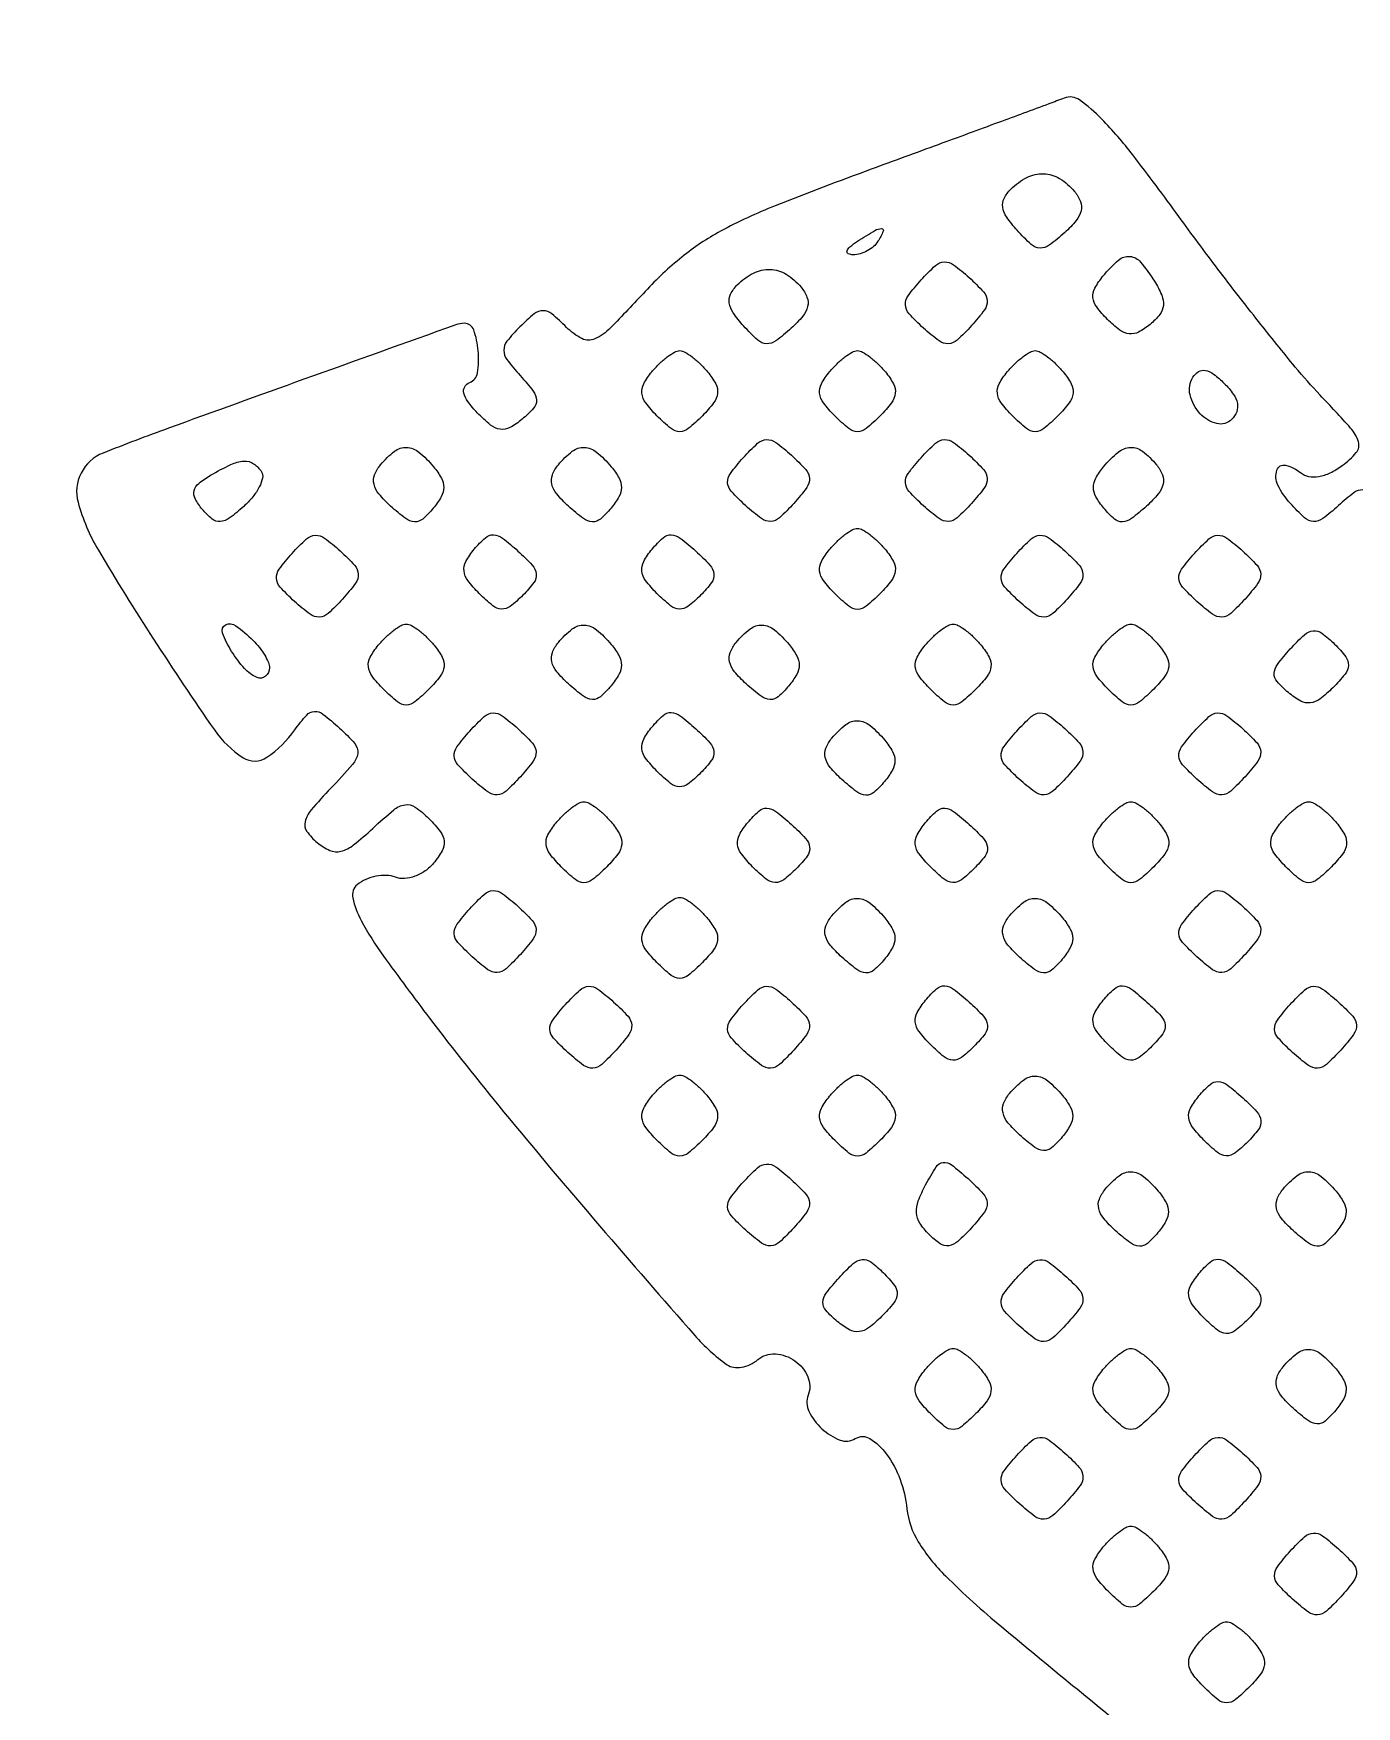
# Model space of a CAD drawing. Extents: x 0 to 1066, y 0 to 761.
# Drawn here: x 249.29 to 257.48, y 530.09 to 540.44 of the extents above; entities that cross this region are included whole.
import ezdxf

# ---------------------------------------------------------------- set-up
doc = ezdxf.new("R2010")
doc.units = 0
doc.header["$MEASUREMENT"] = 0

msp = doc.modelspace()

# ---------------------------------------------------------------- linework, layer by layer
for points in [[(183.390323, 95.266879, 0.000001), (192.989143, 95.254457, 0.000118)], [(111.744029, 619.446938, -0.000004), (103.636415, 618.433797, -0.031087)], [(119.687361, 556.989835, -0.000014), (111.744029, 555.996938, -0.000004), (103.636415, 554.983797, -0.031087)], [(111.744029, 492.546938, -0.000004), (103.636415, 491.533797, -0.031087)], [(111.744029, 429.096938, -0.000004), (103.636415, 428.083797, -0.031087)], [(257.51951, 537.616636, 0.182954), (257.465913, 537.600766, 0.021451), (257.368277, 537.519745, -0.023531), (257.270625, 537.439393, -0.173564), (257.213837, 537.421966, -0.175057), (257.159151, 537.444608, -0.024024), (257.070647, 537.533431, -0.069031), (256.993635, 537.646552, -0.197971), (256.98721, 537.739539, -0.387415), (257.041514, 537.769892, -0.116314), (257.134156, 537.723861, 0.126502), (257.183919, 537.700369, 0.089435), (257.246003, 537.699687, 0.071536), (257.316691, 537.722348, 0.044607), (257.391343, 537.767322, 0.058761), (257.478413, 537.848234, 0.257483), (257.491917, 537.914636, 0.107274), (257.443425, 537.999899, 0.007409), (257.254493, 538.204477, -0.017889), (257.101222, 538.377581, -0.004977), (256.873653, 538.659586, -0.005016), (256.622304, 538.984121, -0.005245), (256.381276, 539.308886, 0.007053), (256.095775, 539.69068, 0.028092), (255.904716, 539.911906, 0.045988), (255.766277, 540.030984, 0.253077), (255.671886, 540.042625, -0.004694), (255.577142, 540.006567, -0.000232), (255.264075, 539.890937, -0.000375), (254.891914, 539.753995, -0.000271), (254.4768, 539.601857, 0.006671), (253.883714, 539.375841, 0.029589), (253.545641, 539.218086, 0.045936), (253.305856, 539.058381, 0.03663), (253.078952, 538.845894, -0.007543), (252.86412, 538.619889, -0.091736), (252.766724, 538.551426, -0.230432), (252.687938, 538.553256, -0.077459), (252.592502, 538.622955, 0.023038), (252.501189, 538.70622, 0.171763), (252.446951, 538.726207, 0.176698), (252.393047, 538.707325, 0.024674), (252.304005, 538.626662, 0.026315), (252.223741, 538.537474, 0.173517), (252.204227, 538.481696, 0.161487), (252.223812, 538.424004, 0.022023), (252.306139, 538.324564, -0.020926), (252.386194, 538.228298, -0.153765), (252.406282, 538.172704, -0.195145), (252.388369, 538.122678, -0.03721), (252.317388, 538.054248, -0.049454), (252.241259, 538.002844, -0.161263), (252.182147, 537.992374, -0.135813), (252.122156, 538.018766, -0.031293), (252.040304, 538.094561, -0.029752), (251.981993, 538.163545, -0.099332), (251.956639, 538.216811, -0.195752), (251.96209, 538.255388, -0.173128), (251.993269, 538.2817, 0.271347), (252.041679, 538.341226, 0.060401), (252.046072, 538.47766, 0.062546), (252.017883, 538.607743, 0.318252), (251.960759, 538.6482, 0.086283), (251.90732, 538.638909, 0.000129), (250.967825, 538.301773, 0.000997), (250.130367, 537.999124, 0.006994), (249.724591, 537.845106, 0.182529), (249.588917, 537.721761, 0.186293), (249.570115, 537.540771, 0.067599), (249.695638, 537.243749, 0.010198), (250.0369, 536.693612, 0.00736), (250.413709, 536.131255, 0.09889), (250.591208, 535.959623, 0.303183), (250.738479, 535.96217, 0.085266), (250.911007, 536.13154, -0.024877), (250.984673, 536.223714, -0.203954), (251.032205, 536.246347, -0.178017), (251.085211, 536.229349, -0.018226), (251.187706, 536.143173, -0.030097), (251.282306, 536.046596, -0.218125), (251.300145, 535.985789, -0.144613), (251.269006, 535.918142, -0.011338), (251.133561, 535.770193, 0.014154), (251.012166, 535.636083, 0.11623), (250.97465, 535.563305, 0.217383), (250.985775, 535.50339, 0.066696), (251.049691, 535.434071, 0.072301), (251.12832, 535.386039, 0.165121), (251.19676, 535.380777, 0.10562), (251.274421, 535.419353, 0.02068), (251.393124, 535.521968, -0.015467), (251.523019, 535.636646, -0.132094), (251.592977, 535.668701, -0.198092), (251.655775, 535.654385, -0.042563), (251.742926, 535.580931, -0.033755), (251.812302, 535.501498, -0.138937), (251.835423, 535.442641, -0.154267), (251.823049, 535.383983, -0.044705), (251.769929, 535.306896, -0.066632), (251.717828, 535.258843, -0.064453), (251.654357, 535.22554, -0.069595), (251.589614, 535.211367, -0.111195), (251.533823, 535.21951, 0.082851), (251.478093, 535.230869, 0.056242), (251.413388, 535.225903, 0.05521), (251.349989, 535.206341, 0.070902), (251.298056, 535.174418, 0.280042), (251.269612, 535.091907, 0.070339), (251.32116, 534.952667, 0.032663), (251.459657, 534.731914, 0.006114), (251.744134, 534.348108, 0.009727), (252.203109, 533.768215, 0.005064), (252.796711, 533.062183, 0.002768), (253.385782, 532.383415, 0.057201), (253.585663, 532.202289, 0.122386), (253.625045, 532.186634, 0.074854), (253.675305, 532.187368, 0.067534), (253.728391, 532.203726, 0.06483), (253.776013, 532.233798, -0.19117), (253.884297, 532.269076, -0.138648), (254.005162, 532.226542, -0.139739), (254.085239, 532.127355, -0.194376), (254.087221, 532.014469, 0.208601), (254.091727, 531.914186, 0.092495), (254.17254, 531.805795, 0.095461), (254.284743, 531.736179, 0.233761), (254.378908, 531.745085, -0.284804), (254.469316, 531.744964, -0.095419), (254.570553, 531.651308, -0.070134), (254.655866, 531.492882, -0.06201), (254.698647, 531.310233, 0.112879), (254.768722, 531.106331, 0.058558), (254.937386, 530.894663, 0.0223), (255.285095, 530.579454, 0.002166), (256.163628, 529.85807)]]:
    msp.add_lwpolyline(points, format="xyb")
for points in [[(409.06215, 749.15415), (40.8618, 749.132981), (40.8618, 380.65769), (40.8618, 12.1824), (501.2973, 12.1824), (961.7328, 12.1824), (961.7328, 380.646631), (961.7328, 749.110861), (961.41555, 749.1633, 0.040886), (961.153339, 749.184871, 0.000002), (934.190609, 749.194398, 0.000089), (904.448031, 749.199508, 0.000054), (869.1804, 749.195529, -0.000029), (813.61687, 749.186499, -0.000004), (696.10453, 749.175037, -0.000004), (556.774728, 749.163736, -0.000004)], [(255.735142, 539.464742, -0.079565), (255.772028, 539.402351, -0.153327), (255.776097, 539.345015, -0.115589), (255.745853, 539.284518, -0.035385), (255.674633, 539.210257, -0.024116), (255.578404, 539.131265, -0.173088), (255.521816, 539.113987, -0.174383), (255.467304, 539.136505, -0.024556), (255.379987, 539.22395, -0.032484), (255.315601, 539.305116, -0.113781), (255.291052, 539.366742, -0.15598), (255.299719, 539.421502, -0.07991), (255.340875, 539.478435, -0.078958), (255.441165, 539.551222, -0.126909), (255.543744, 539.573919, -0.128898), (255.643365, 539.544071, -0.082836)], [(254.5191, 539.1558, -0.075854), (254.491642, 539.123529, -0.054031), (254.452576, 539.096432, -0.053889), (254.408475, 539.078263, -0.074131), (254.366057, 539.072495, -0.102799), (254.335315, 539.079297, -0.37991), (254.327832, 539.095961, -0.147021), (254.345322, 539.121745, -0.027275), (254.3922, 539.1558, -0.008108), (254.500585, 539.223378, -0.136158), (254.54094, 539.234575, -0.541951), (254.551803, 539.217905, -0.034464)], [(255.098253, 538.633783, -0.02398), (255.009574, 538.544769, -0.174102), (254.954727, 538.52193, -0.174102), (254.89788, 538.539198, -0.02398), (254.800783, 538.618947, -0.02398), (254.711769, 538.707626, -0.174102), (254.68893, 538.762473, -0.174102), (254.706198, 538.81932, -0.02398), (254.785947, 538.916417, -0.02398), (254.874626, 539.005431, -0.174102), (254.929473, 539.02827, -0.174102), (254.98632, 539.011002, -0.02398), (255.083417, 538.931253, -0.02398), (255.172431, 538.842574, -0.174102), (255.19527, 538.787727, -0.174102), (255.178002, 538.73088, -0.02398)], [(256.229261, 538.909215, -0.037596), (256.275175, 538.821683, -0.127048), (256.285076, 538.758399, -0.14329), (256.2627, 538.702731, -0.052858), (256.203065, 538.641532, -0.052515), (256.131746, 538.594008, -0.150929), (256.07391, 538.583288, -0.131846), (256.015162, 538.606652, -0.036191), (255.939171, 538.672371, -0.035379), (255.872338, 538.749397, -0.136041), (255.849418, 538.80788, -0.152177), (255.861126, 538.865958, -0.047974), (255.911476, 538.940054, -0.03828), (256.007802, 539.039542, -0.208382), (256.077507, 539.06219, -0.197368), (256.144014, 539.027016, -0.034101)], [(254.043142, 538.872542, -0.079565), (254.080028, 538.810151, -0.153327), (254.084097, 538.752815, -0.115589), (254.053853, 538.692318, -0.035385), (253.982633, 538.618057, -0.024116), (253.886404, 538.539065, -0.173088), (253.829816, 538.521787, -0.174383), (253.775304, 538.544305, -0.024556), (253.687987, 538.63175, -0.032484), (253.623601, 538.712916, -0.113781), (253.599052, 538.774542, -0.15598), (253.607719, 538.829302, -0.07991), (253.648875, 538.886235, -0.078958), (253.749165, 538.959022, -0.126909), (253.851744, 538.981719, -0.128898), (253.951365, 538.951871, -0.082836)], [(253.465124, 538.347854, -0.049584), (253.51527, 538.273545, -0.154071), (253.526481, 538.214875, -0.133994), (253.502455, 538.155296, -0.03393), (253.433183, 538.075925, -0.024449), (253.345557, 537.996475, -0.173619), (253.2924, 537.977443, -0.173619), (253.239243, 537.996475, -0.024449), (253.151617, 538.075925, -0.03393), (253.082345, 538.155296, -0.133994), (253.058319, 538.214875, -0.154071), (253.06953, 538.273545, -0.049584), (253.119676, 538.347854, -0.026473), (253.166036, 538.398053, -0.030708), (253.215311, 538.440476, -0.032126), (253.2607, 538.470551, -0.13098), (253.2924, 538.479, -0.13098), (253.3241, 538.470551, -0.032126), (253.369489, 538.440476, -0.030708), (253.418764, 538.398053, -0.026473)], [(254.564924, 538.347854, -0.049584), (254.61507, 538.273545, -0.154071), (254.626281, 538.214875, -0.133994), (254.602255, 538.155296, -0.03393), (254.532983, 538.075925, -0.024449), (254.445357, 537.996475, -0.173619), (254.3922, 537.977443, -0.173619), (254.339043, 537.996475, -0.024449), (254.251417, 538.075925, -0.03393), (254.182145, 538.155296, -0.133994), (254.158119, 538.214875, -0.154071), (254.16933, 538.273545, -0.049584), (254.219476, 538.347854, -0.026473), (254.265836, 538.398053, -0.030708), (254.315111, 538.440476, -0.032126), (254.3605, 538.470551, -0.13098), (254.3922, 538.479, -0.13098), (254.4239, 538.470551, -0.032126), (254.469289, 538.440476, -0.030708), (254.518564, 538.398053, -0.026473)], [(255.664724, 538.347854, -0.049584), (255.71487, 538.273545, -0.154071), (255.726081, 538.214875, -0.133994), (255.702055, 538.155296, -0.03393), (255.632783, 538.075925, -0.024449), (255.545157, 537.996475, -0.173619), (255.492, 537.977443, -0.173619), (255.438843, 537.996475, -0.024449), (255.351217, 538.075925, -0.03393), (255.281945, 538.155296, -0.133994), (255.257919, 538.214875, -0.154071), (255.26913, 538.273545, -0.049584), (255.319276, 538.347854, -0.026473), (255.365636, 538.398053, -0.030708), (255.414911, 538.440476, -0.032126), (255.4603, 538.470551, -0.13098), (255.492, 538.479, -0.13098), (255.5237, 538.470551, -0.032126), (255.569089, 538.440476, -0.030708), (255.618364, 538.398053, -0.026473)], [(256.707259, 538.053019, -0.263234), (256.615358, 538.027525, -0.147108), (256.51259, 538.088612, -0.125928), (256.45039, 538.204713, -0.201375), (256.467627, 538.314212, -0.119035), (256.503031, 538.349255, -0.186281), (256.544727, 538.356626, -0.114984), (256.596028, 538.333572, -0.033538), (256.661635, 538.276223, -0.040924), (256.717879, 538.209932, -0.105429), (256.742881, 538.152676, -0.143166), (256.738616, 538.10127, -0.10494)], [(251.7696, 537.7599, -0.046053), (251.817674, 537.689734, -0.129609), (251.832322, 537.632572, -0.127883), (251.816964, 537.575142, -0.044287), (251.767829, 537.503966, -0.040725), (251.702267, 537.43691, -0.193329), (251.652532, 537.41969, -0.150666), (251.597052, 537.439797, -0.022196), (251.503969, 537.516807, -0.034922), (251.431906, 537.591809, -0.114881), (251.401213, 537.652707, -0.153634), (251.405064, 537.710261, -0.080432), (251.441858, 537.772742, -0.054416), (251.528072, 537.856232, -0.176753), (251.602656, 537.880184, -0.165099), (251.678508, 537.851076, -0.046137)], [(252.8694, 537.7599, -0.046053), (252.917474, 537.689734, -0.129609), (252.932122, 537.632572, -0.127883), (252.916764, 537.575142, -0.044287), (252.867629, 537.503966, -0.040725), (252.802067, 537.43691, -0.193329), (252.752332, 537.41969, -0.150666), (252.696852, 537.439797, -0.022196), (252.603769, 537.516807, -0.034922), (252.531706, 537.591809, -0.114881), (252.501013, 537.652707, -0.153634), (252.504864, 537.710261, -0.080432), (252.541658, 537.772742, -0.054416), (252.627872, 537.856232, -0.176753), (252.702456, 537.880184, -0.165099), (252.778308, 537.851076, -0.046137)], [(253.998453, 537.533983, -0.02398), (253.909774, 537.444969, -0.174102), (253.854927, 537.42213, -0.174102), (253.79808, 537.439398, -0.02398), (253.700983, 537.519147, -0.02398), (253.611969, 537.607826, -0.174102), (253.58913, 537.662673, -0.174102), (253.606398, 537.71952, -0.02398), (253.686147, 537.816617, -0.02398), (253.774826, 537.905631, -0.174102), (253.829673, 537.92847, -0.174102), (253.88652, 537.911202, -0.02398), (253.983617, 537.831453, -0.02398), (254.072631, 537.742774, -0.174102), (254.09547, 537.687927, -0.174102), (254.078202, 537.63108, -0.02398)], [(255.098253, 537.533983, -0.02398), (255.009574, 537.444969, -0.174102), (254.954727, 537.42213, -0.174102), (254.89788, 537.439398, -0.02398), (254.800783, 537.519147, -0.02398), (254.711769, 537.607826, -0.174102), (254.68893, 537.662673, -0.174102), (254.706198, 537.71952, -0.02398), (254.785947, 537.816617, -0.02398), (254.874626, 537.905631, -0.174102), (254.929473, 537.92847, -0.174102), (254.98632, 537.911202, -0.02398), (255.083417, 537.831453, -0.02398), (255.172431, 537.742774, -0.174102), (255.19527, 537.687927, -0.174102), (255.178002, 537.63108, -0.02398)], [(256.242742, 537.772742, -0.080432), (256.279536, 537.710261, -0.153634), (256.283387, 537.652707, -0.114881), (256.252694, 537.591809, -0.034922), (256.180631, 537.516807, -0.022196), (256.087548, 537.439797, -0.150666), (256.032068, 537.41969, -0.193329), (255.982333, 537.43691, -0.040725), (255.916771, 537.503966, -0.044287), (255.867636, 537.575142, -0.127883), (255.852278, 537.632572, -0.129609), (255.866926, 537.689734, -0.046053), (255.915, 537.7599, -0.046137), (256.006092, 537.851076, -0.165099), (256.081944, 537.880184, -0.176753), (256.156528, 537.856232, -0.054416)], [(250.705112, 537.728907, -0.196368), (250.711486, 537.690812, -0.063244), (250.691551, 537.635918, -0.05193), (250.65137, 537.574379, -0.038275), (250.595335, 537.515272, -0.023988), (250.505736, 537.441684, -0.143228), (250.449652, 537.420886, -0.190716), (250.399947, 537.436606, -0.048751), (250.338839, 537.497137, -0.051185), (250.294587, 537.563165, -0.183697), (250.288377, 537.612655, -0.163879), (250.316633, 537.657386, -0.038931), (250.390159, 537.708198, -0.021784), (250.515602, 537.774037, -0.093801), (250.596849, 537.795018, -0.163139), (250.655963, 537.779433, -0.109439)], [(254.564924, 537.248054, -0.049584), (254.61507, 537.173745, -0.154071), (254.626281, 537.115075, -0.133994), (254.602255, 537.055496, -0.03393), (254.532983, 536.976125, -0.024449), (254.445357, 536.896675, -0.173619), (254.3922, 536.877643, -0.173619), (254.339043, 536.896675, -0.024449), (254.251417, 536.976125, -0.03393), (254.182145, 537.055496, -0.133994), (254.158119, 537.115075, -0.154071), (254.16933, 537.173745, -0.049584), (254.219476, 537.248054, -0.026473), (254.265836, 537.298253, -0.030708), (254.315111, 537.340676, -0.032126), (254.3605, 537.370751, -0.13098), (254.3922, 537.3792, -0.13098), (254.4239, 537.370751, -0.032126), (254.469289, 537.340676, -0.030708), (254.518564, 537.298253, -0.026473)], [(251.206653, 536.941783, -0.02398), (251.117974, 536.852769, -0.174102), (251.063127, 536.82993, -0.174102), (251.00628, 536.847198, -0.02398), (250.909183, 536.926947, -0.02398), (250.820169, 537.015626, -0.174102), (250.79733, 537.070473, -0.174102), (250.814598, 537.12732, -0.02398), (250.894347, 537.224417, -0.02398), (250.983026, 537.313431, -0.174102), (251.037873, 537.33627, -0.174102), (251.09472, 537.319002, -0.02398), (251.191817, 537.239253, -0.02398), (251.280831, 537.150574, -0.174102), (251.30367, 537.095727, -0.174102), (251.286402, 537.03888, -0.02398)], [(252.322133, 536.964876, -0.032765), (252.243926, 536.896298, -0.175772), (252.190763, 536.87948, -0.16096), (252.136461, 536.899967, -0.026367), (252.051817, 536.976125, -0.033507), (251.981917, 537.05608, -0.136279), (251.958146, 537.115502, -0.154683), (251.969899, 537.1743, -0.04716), (252.021648, 537.250188, -0.03721), (252.090078, 537.321169, -0.195145), (252.140104, 537.339082, -0.153765), (252.195698, 537.318994, -0.020926), (252.291964, 537.238939, -0.023561), (252.379533, 537.151845, -0.159165), (252.404441, 537.096858, -0.189926), (252.389807, 537.043093, -0.036086)], [(253.421933, 536.964876, -0.032765), (253.343726, 536.896298, -0.175772), (253.290563, 536.87948, -0.16096), (253.236261, 536.899967, -0.026367), (253.151617, 536.976125, -0.033507), (253.081717, 537.05608, -0.136279), (253.057946, 537.115502, -0.154683), (253.069699, 537.1743, -0.04716), (253.121448, 537.250188, -0.03721), (253.189878, 537.321169, -0.195145), (253.239904, 537.339082, -0.153765), (253.295498, 537.318994, -0.020926), (253.391764, 537.238939, -0.023561), (253.479333, 537.151845, -0.159165), (253.504241, 537.096858, -0.189926), (253.489607, 537.043093, -0.036086)], [(255.690453, 536.941783, -0.02398), (255.601774, 536.852769, -0.174102), (255.546927, 536.82993, -0.174102), (255.49008, 536.847198, -0.02398), (255.392983, 536.926947, -0.02398), (255.303969, 537.015626, -0.174102), (255.28113, 537.070473, -0.174102), (255.298398, 537.12732, -0.02398), (255.378147, 537.224417, -0.02398), (255.466826, 537.313431, -0.174102), (255.521673, 537.33627, -0.174102), (255.57852, 537.319002, -0.02398), (255.675617, 537.239253, -0.02398), (255.764631, 537.150574, -0.174102), (255.78747, 537.095727, -0.174102), (255.770202, 537.03888, -0.02398)], [(256.790253, 536.941783, -0.02398), (256.701574, 536.852769, -0.174102), (256.646727, 536.82993, -0.174102), (256.58988, 536.847198, -0.02398), (256.492783, 536.926947, -0.02398), (256.403769, 537.015626, -0.174102), (256.38093, 537.070473, -0.174102), (256.398198, 537.12732, -0.02398), (256.477947, 537.224417, -0.02398), (256.566626, 537.313431, -0.174102), (256.621473, 537.33627, -0.174102), (256.67832, 537.319002, -0.02398), (256.775417, 537.239253, -0.02398), (256.864431, 537.150574, -0.174102), (256.88727, 537.095727, -0.174102), (256.870002, 537.03888, -0.02398)], [(250.65288, 536.68548, -0.030136), (250.691732, 536.641639, -0.031128), (250.724579, 536.593901, -0.032763), (250.747568, 536.549189, -0.102712), (250.7544, 536.51628, -0.223572), (250.729612, 536.463614, -0.282164), (250.677347, 536.456199, -0.10812), (250.599575, 536.512248, -0.043193), (250.520233, 536.6178, -0.047535), (250.463357, 536.731666, -0.384201), (250.482521, 536.78176, -0.282981), (250.546453, 536.776651, -0.038547)], [(251.773124, 536.655854, -0.049584), (251.82327, 536.581545, -0.154071), (251.834481, 536.522875, -0.133994), (251.810455, 536.463296, -0.03393), (251.741183, 536.383925, -0.024449), (251.653557, 536.304475, -0.173619), (251.6004, 536.285443, -0.173619), (251.547243, 536.304475, -0.024449), (251.459617, 536.383925, -0.03393), (251.390345, 536.463296, -0.133994), (251.366319, 536.522875, -0.154071), (251.37753, 536.581545, -0.049584), (251.427676, 536.655854, -0.026473), (251.474036, 536.706053, -0.030708), (251.523311, 536.748476, -0.032126), (251.5687, 536.778551, -0.13098), (251.6004, 536.787, -0.13098), (251.6321, 536.778551, -0.032126), (251.677489, 536.748476, -0.030708), (251.726764, 536.706053, -0.026473)], [(252.8694, 536.6601, -0.046053), (252.917474, 536.589934, -0.129609), (252.932122, 536.532772, -0.127883), (252.916764, 536.475342, -0.044287), (252.867629, 536.404166, -0.040725), (252.802067, 536.33711, -0.193329), (252.752332, 536.31989, -0.150666), (252.696852, 536.339997, -0.022196), (252.603769, 536.417007, -0.034922), (252.531706, 536.492009, -0.114881), (252.501013, 536.552907, -0.153634), (252.504864, 536.610461, -0.080432), (252.541658, 536.672942, -0.054416), (252.627872, 536.756432, -0.176753), (252.702456, 536.780384, -0.165099), (252.778308, 536.751276, -0.046137)], [(253.9692, 536.6601, -0.046053), (254.017274, 536.589934, -0.129609), (254.031922, 536.532772, -0.127883), (254.016564, 536.475342, -0.044287), (253.967429, 536.404166, -0.040725), (253.901867, 536.33711, -0.193329), (253.852132, 536.31989, -0.150666), (253.796652, 536.339997, -0.022196), (253.703569, 536.417007, -0.034922), (253.631506, 536.492009, -0.114881), (253.600813, 536.552907, -0.153634), (253.604664, 536.610461, -0.080432), (253.641458, 536.672942, -0.054416), (253.727672, 536.756432, -0.176753), (253.802256, 536.780384, -0.165099), (253.878108, 536.751276, -0.046137)], [(255.157124, 536.655854, -0.049584), (255.20727, 536.581545, -0.154071), (255.218481, 536.522875, -0.133994), (255.194455, 536.463296, -0.03393), (255.125183, 536.383925, -0.024449), (255.037557, 536.304475, -0.173619), (254.9844, 536.285443, -0.173619), (254.931243, 536.304475, -0.024449), (254.843617, 536.383925, -0.03393), (254.774345, 536.463296, -0.133994), (254.750319, 536.522875, -0.154071), (254.76153, 536.581545, -0.049584), (254.811676, 536.655854, -0.026473), (254.858036, 536.706053, -0.030708), (254.907311, 536.748476, -0.032126), (254.9527, 536.778551, -0.13098), (254.9844, 536.787, -0.13098), (255.0161, 536.778551, -0.032126), (255.061489, 536.748476, -0.030708), (255.110764, 536.706053, -0.026473)], [(256.256924, 536.655854, -0.049584), (256.30707, 536.581545, -0.154071), (256.318281, 536.522875, -0.133994), (256.294255, 536.463296, -0.03393), (256.224983, 536.383925, -0.024449), (256.137357, 536.304475, -0.173619), (256.0842, 536.285443, -0.173619), (256.031043, 536.304475, -0.024449), (255.943417, 536.383925, -0.03393), (255.874145, 536.463296, -0.133994), (255.850119, 536.522875, -0.154071), (255.86133, 536.581545, -0.049584), (255.911476, 536.655854, -0.026473), (255.957836, 536.706053, -0.030708), (256.007111, 536.748476, -0.032126), (256.0525, 536.778551, -0.13098), (256.0842, 536.787, -0.13098), (256.1159, 536.778551, -0.032126), (256.161289, 536.748476, -0.030708), (256.210564, 536.706053, -0.026473)], [(257.333275, 536.392417, -0.033507), (257.25332, 536.322517, -0.136279), (257.193898, 536.298746, -0.154683), (257.1351, 536.310499, -0.04716), (257.059212, 536.362248, -0.03721), (256.988231, 536.430678, -0.195145), (256.970318, 536.480704, -0.153765), (256.990406, 536.536298, -0.020926), (257.070461, 536.632564, -0.023561), (257.157555, 536.720133, -0.159165), (257.212542, 536.745041, -0.189926), (257.266307, 536.730407, -0.036086), (257.344524, 536.662733, -0.032765), (257.413102, 536.584526, -0.175772), (257.42992, 536.531363, -0.16096), (257.409433, 536.477061, -0.026367)], [(252.306453, 535.841983, -0.02398), (252.217774, 535.752969, -0.174102), (252.162927, 535.73013, -0.174102), (252.10608, 535.747398, -0.02398), (252.008983, 535.827147, -0.02398), (251.919969, 535.915826, -0.174102), (251.89713, 535.970673, -0.174102), (251.914398, 536.02752, -0.02398), (251.994147, 536.124617, -0.02398), (252.082826, 536.213631, -0.174102), (252.137673, 536.23647, -0.174102), (252.19452, 536.219202, -0.02398), (252.291617, 536.139453, -0.02398), (252.380631, 536.050774, -0.174102), (252.40347, 535.995927, -0.174102), (252.386202, 535.93908, -0.02398)], [(253.421933, 535.865076, -0.032765), (253.343726, 535.796498, -0.175772), (253.290563, 535.77968, -0.16096), (253.236261, 535.800167, -0.026367), (253.151617, 535.876325, -0.033507), (253.081717, 535.95628, -0.136279), (253.057946, 536.015702, -0.154683), (253.069699, 536.0745, -0.04716), (253.121448, 536.150388, -0.03721), (253.189878, 536.221369, -0.195145), (253.239904, 536.239282, -0.153765), (253.295498, 536.219194, -0.020926), (253.391764, 536.139139, -0.023561), (253.479333, 536.052045, -0.159165), (253.504241, 535.997058, -0.189926), (253.489607, 535.943293, -0.036086)], [(255.690453, 535.841983, -0.02398), (255.601774, 535.752969, -0.174102), (255.546927, 535.73013, -0.174102), (255.49008, 535.747398, -0.02398), (255.392983, 535.827147, -0.02398), (255.303969, 535.915826, -0.174102), (255.28113, 535.970673, -0.174102), (255.298398, 536.02752, -0.02398), (255.378147, 536.124617, -0.02398), (255.466826, 536.213631, -0.174102), (255.521673, 536.23647, -0.174102), (255.57852, 536.219202, -0.02398), (255.675617, 536.139453, -0.02398), (255.764631, 536.050774, -0.174102), (255.78747, 535.995927, -0.174102), (255.770202, 535.93908, -0.02398)], [(256.790253, 535.841983, -0.02398), (256.701574, 535.752969, -0.174102), (256.646727, 535.73013, -0.174102), (256.58988, 535.747398, -0.02398), (256.492783, 535.827147, -0.02398), (256.403769, 535.915826, -0.174102), (256.38093, 535.970673, -0.174102), (256.398198, 536.02752, -0.02398), (256.477947, 536.124617, -0.02398), (256.566626, 536.213631, -0.174102), (256.621473, 536.23647, -0.174102), (256.67832, 536.219202, -0.02398), (256.775417, 536.139453, -0.02398), (256.864431, 536.050774, -0.174102), (256.88727, 535.995927, -0.174102), (256.870002, 535.93908, -0.02398)], [(254.5614, 536.0679, -0.046053), (254.609474, 535.997734, -0.129609), (254.624122, 535.940572, -0.127883), (254.608764, 535.883142, -0.044287), (254.559629, 535.811966, -0.040725), (254.494067, 535.74491, -0.193329), (254.444332, 535.72769, -0.150666), (254.388852, 535.747797, -0.022196), (254.295769, 535.824807, -0.034922), (254.223706, 535.899809, -0.114881), (254.193013, 535.960707, -0.153634), (254.196864, 536.018261, -0.080432), (254.233658, 536.080742, -0.054416), (254.319872, 536.164232, -0.176753), (254.394456, 536.188184, -0.165099), (254.470308, 536.159076, -0.046137)], [(252.872924, 535.556054, -0.049584), (252.92307, 535.481745, -0.154071), (252.934281, 535.423075, -0.133994), (252.910255, 535.363496, -0.03393), (252.840983, 535.284125, -0.024449), (252.753357, 535.204675, -0.173619), (252.7002, 535.185643, -0.173619), (252.647043, 535.204675, -0.024449), (252.559417, 535.284125, -0.03393), (252.490145, 535.363496, -0.133994), (252.466119, 535.423075, -0.154071), (252.47733, 535.481745, -0.049584), (252.527476, 535.556054, -0.026473), (252.573836, 535.606253, -0.030708), (252.623111, 535.648676, -0.032126), (252.6685, 535.678751, -0.13098), (252.7002, 535.6872, -0.13098), (252.7319, 535.678751, -0.032126), (252.777289, 535.648676, -0.030708), (252.826564, 535.606253, -0.026473)], [(254.014133, 535.272876, -0.032765), (253.935926, 535.204298, -0.175772), (253.882763, 535.18748, -0.16096), (253.828461, 535.207967, -0.026367), (253.743817, 535.284125, -0.033507), (253.673917, 535.36408, -0.136279), (253.650146, 535.423502, -0.154683), (253.661899, 535.4823, -0.04716), (253.713648, 535.558188, -0.03721), (253.782078, 535.629169, -0.195145), (253.832104, 535.647082, -0.153765), (253.887698, 535.626994, -0.020926), (253.983964, 535.546939, -0.023561), (254.071533, 535.459845, -0.159165), (254.096441, 535.404858, -0.189926), (254.081807, 535.351093, -0.036086)], [(255.113933, 535.272876, -0.032765), (255.035726, 535.204298, -0.175772), (254.982563, 535.18748, -0.16096), (254.928261, 535.207967, -0.026367), (254.843617, 535.284125, -0.033507), (254.773717, 535.36408, -0.136279), (254.749946, 535.423502, -0.154683), (254.761699, 535.4823, -0.04716), (254.813448, 535.558188, -0.03721), (254.881878, 535.629169, -0.195145), (254.931904, 535.647082, -0.153765), (254.987498, 535.626994, -0.020926), (255.083764, 535.546939, -0.023561), (255.171333, 535.459845, -0.159165), (255.196241, 535.404858, -0.189926), (255.181607, 535.351093, -0.036086)], [(256.256924, 535.556054, -0.049584), (256.30707, 535.481745, -0.154071), (256.318281, 535.423075, -0.133994), (256.294255, 535.363496, -0.03393), (256.224983, 535.284125, -0.024449), (256.137357, 535.204675, -0.173619), (256.0842, 535.185643, -0.173619), (256.031043, 535.204675, -0.024449), (255.943417, 535.284125, -0.03393), (255.874145, 535.363496, -0.133994), (255.850119, 535.423075, -0.154071), (255.86133, 535.481745, -0.049584), (255.911476, 535.556054, -0.026473), (255.957836, 535.606253, -0.030708), (256.007111, 535.648676, -0.032126), (256.0525, 535.678751, -0.13098), (256.0842, 535.6872, -0.13098), (256.1159, 535.678751, -0.032126), (256.161289, 535.648676, -0.030708), (256.210564, 535.606253, -0.026473)], [(257.356724, 535.556054, -0.049584), (257.40687, 535.481745, -0.154071), (257.418081, 535.423075, -0.133994), (257.394055, 535.363496, -0.03393), (257.324783, 535.284125, -0.024449), (257.237157, 535.204675, -0.173619), (257.184, 535.185643, -0.173619), (257.130843, 535.204675, -0.024449), (257.043217, 535.284125, -0.03393), (256.973945, 535.363496, -0.133994), (256.949919, 535.423075, -0.154071), (256.96113, 535.481745, -0.049584), (257.011276, 535.556054, -0.026473), (257.057636, 535.606253, -0.030708), (257.106911, 535.648676, -0.032126), (257.1523, 535.678751, -0.13098), (257.184, 535.6872, -0.13098), (257.2157, 535.678751, -0.032126), (257.261089, 535.648676, -0.030708), (257.310364, 535.606253, -0.026473)], [(252.306453, 534.742183, -0.02398), (252.217774, 534.653169, -0.174102), (252.162927, 534.63033, -0.174102), (252.10608, 534.647598, -0.02398), (252.008983, 534.727347, -0.02398), (251.919969, 534.816026, -0.174102), (251.89713, 534.870873, -0.174102), (251.914398, 534.92772, -0.02398), (251.994147, 535.024817, -0.02398), (252.082826, 535.113831, -0.174102), (252.137673, 535.13667, -0.174102), (252.19452, 535.119402, -0.02398), (252.291617, 535.039653, -0.02398), (252.380631, 534.950974, -0.174102), (252.40347, 534.896127, -0.174102), (252.386202, 534.83928, -0.02398)], [(253.465124, 534.963854, -0.049584), (253.51527, 534.889545, -0.154071), (253.526481, 534.830875, -0.133994), (253.502455, 534.771296, -0.03393), (253.433183, 534.691925, -0.024449), (253.345557, 534.612475, -0.173619), (253.2924, 534.593443, -0.173619), (253.239243, 534.612475, -0.024449), (253.151617, 534.691925, -0.03393), (253.082345, 534.771296, -0.133994), (253.058319, 534.830875, -0.154071), (253.06953, 534.889545, -0.049584), (253.119676, 534.963854, -0.026473), (253.166036, 535.014053, -0.030708), (253.215311, 535.056476, -0.032126), (253.2607, 535.086551, -0.13098), (253.2924, 535.095, -0.13098), (253.3241, 535.086551, -0.032126), (253.369489, 535.056476, -0.030708), (253.418764, 535.014053, -0.026473)], [(254.5614, 534.9681, -0.046053), (254.609474, 534.897934, -0.129609), (254.624122, 534.840772, -0.127883), (254.608764, 534.783342, -0.044287), (254.559629, 534.712166, -0.040725), (254.494067, 534.64511, -0.193329), (254.444332, 534.62789, -0.150666), (254.388852, 534.647997, -0.022196), (254.295769, 534.725007, -0.034922), (254.223706, 534.800009, -0.114881), (254.193013, 534.860907, -0.153634), (254.196864, 534.918461, -0.080432), (254.233658, 534.980942, -0.054416), (254.319872, 535.064432, -0.176753), (254.394456, 535.088384, -0.165099), (254.470308, 535.059276, -0.046137)], [(255.6612, 534.9681, -0.046053), (255.709274, 534.897934, -0.129609), (255.723922, 534.840772, -0.127883), (255.708564, 534.783342, -0.044287), (255.659429, 534.712166, -0.040725), (255.593867, 534.64511, -0.193329), (255.544132, 534.62789, -0.150666), (255.488652, 534.647997, -0.022196), (255.395569, 534.725007, -0.034922), (255.323506, 534.800009, -0.114881), (255.292813, 534.860907, -0.153634), (255.296664, 534.918461, -0.080432), (255.333458, 534.980942, -0.054416), (255.419672, 535.064432, -0.176753), (255.494256, 535.088384, -0.165099), (255.570108, 535.059276, -0.046137)], [(256.790253, 534.742183, -0.02398), (256.701574, 534.653169, -0.174102), (256.646727, 534.63033, -0.174102), (256.58988, 534.647598, -0.02398), (256.492783, 534.727347, -0.02398), (256.403769, 534.816026, -0.174102), (256.38093, 534.870873, -0.174102), (256.398198, 534.92772, -0.02398), (256.477947, 535.024817, -0.02398), (256.566626, 535.113831, -0.174102), (256.621473, 535.13667, -0.174102), (256.67832, 535.119402, -0.02398), (256.775417, 535.039653, -0.02398), (256.864431, 534.950974, -0.174102), (256.88727, 534.896127, -0.174102), (256.870002, 534.83928, -0.02398)], [(252.898653, 534.149983, -0.02398), (252.809974, 534.060969, -0.174102), (252.755127, 534.03813, -0.174102), (252.69828, 534.055398, -0.02398), (252.601183, 534.135147, -0.02398), (252.512169, 534.223826, -0.174102), (252.48933, 534.278673, -0.174102), (252.506598, 534.33552, -0.02398), (252.586347, 534.432617, -0.02398), (252.675026, 534.521631, -0.174102), (252.729873, 534.54447, -0.174102), (252.78672, 534.527202, -0.02398), (252.883817, 534.447453, -0.02398), (252.972831, 534.358774, -0.174102), (252.99567, 534.303927, -0.174102), (252.978402, 534.24708, -0.02398)], [(253.998453, 534.149983, -0.02398), (253.909774, 534.060969, -0.174102), (253.854927, 534.03813, -0.174102), (253.79808, 534.055398, -0.02398), (253.700983, 534.135147, -0.02398), (253.611969, 534.223826, -0.174102), (253.58913, 534.278673, -0.174102), (253.606398, 534.33552, -0.02398), (253.686147, 534.432617, -0.02398), (253.774826, 534.521631, -0.174102), (253.829673, 534.54447, -0.174102), (253.88652, 534.527202, -0.02398), (253.983617, 534.447453, -0.02398), (254.072631, 534.358774, -0.174102), (254.09547, 534.303927, -0.174102), (254.078202, 534.24708, -0.02398)], [(255.113933, 534.173076, -0.032765), (255.035726, 534.104498, -0.175772), (254.982563, 534.08768, -0.16096), (254.928261, 534.108167, -0.026367), (254.843617, 534.184325, -0.033507), (254.773717, 534.26428, -0.136279), (254.749946, 534.323702, -0.154683), (254.761699, 534.3825, -0.04716), (254.813448, 534.458388, -0.03721), (254.881878, 534.529369, -0.195145), (254.931904, 534.547282, -0.153765), (254.987498, 534.527194, -0.020926), (255.083764, 534.447139, -0.023561), (255.171333, 534.360045, -0.159165), (255.196241, 534.305058, -0.189926), (255.181607, 534.251293, -0.036086)], [(256.213733, 534.173076, -0.032765), (256.135526, 534.104498, -0.175772), (256.082363, 534.08768, -0.16096), (256.028061, 534.108167, -0.026367), (255.943417, 534.184325, -0.033507), (255.873517, 534.26428, -0.136279), (255.849746, 534.323702, -0.154683), (255.861499, 534.3825, -0.04716), (255.913248, 534.458388, -0.03721), (255.981678, 534.529369, -0.195145), (256.031704, 534.547282, -0.153765), (256.087298, 534.527194, -0.020926), (256.183564, 534.447139, -0.023561), (256.271133, 534.360045, -0.159165), (256.296041, 534.305058, -0.189926), (256.281407, 534.251293, -0.036086)], [(257.382453, 534.149983, -0.02398), (257.293774, 534.060969, -0.174102), (257.238927, 534.03813, -0.174102), (257.18208, 534.055398, -0.02398), (257.084983, 534.135147, -0.02398), (256.995969, 534.223826, -0.174102), (256.97313, 534.278673, -0.174102), (256.990398, 534.33552, -0.02398), (257.070147, 534.432617, -0.02398), (257.158826, 534.521631, -0.174102), (257.213673, 534.54447, -0.174102), (257.27052, 534.527202, -0.02398), (257.367617, 534.447453, -0.02398), (257.456631, 534.358774, -0.174102), (257.47947, 534.303927, -0.174102), (257.462202, 534.24708, -0.02398)], [(253.465124, 533.864054, -0.049584), (253.51527, 533.789745, -0.154071), (253.526481, 533.731075, -0.133994), (253.502455, 533.671496, -0.03393), (253.433183, 533.592125, -0.024449), (253.345557, 533.512675, -0.173619), (253.2924, 533.493643, -0.173619), (253.239243, 533.512675, -0.024449), (253.151617, 533.592125, -0.03393), (253.082345, 533.671496, -0.133994), (253.058319, 533.731075, -0.154071), (253.06953, 533.789745, -0.049584), (253.119676, 533.864054, -0.026473), (253.166036, 533.914253, -0.030708), (253.215311, 533.956676, -0.032126), (253.2607, 533.986751, -0.13098), (253.2924, 533.9952, -0.13098), (253.3241, 533.986751, -0.032126), (253.369489, 533.956676, -0.030708), (253.418764, 533.914253, -0.026473)], [(254.564924, 533.864054, -0.049584), (254.61507, 533.789745, -0.154071), (254.626281, 533.731075, -0.133994), (254.602255, 533.671496, -0.03393), (254.532983, 533.592125, -0.024449), (254.445357, 533.512675, -0.173619), (254.3922, 533.493643, -0.173619), (254.339043, 533.512675, -0.024449), (254.251417, 533.592125, -0.03393), (254.182145, 533.671496, -0.133994), (254.158119, 533.731075, -0.154071), (254.16933, 533.789745, -0.049584), (254.219476, 533.864054, -0.026473), (254.265836, 533.914253, -0.030708), (254.315111, 533.956676, -0.032126), (254.3605, 533.986751, -0.13098), (254.3922, 533.9952, -0.13098), (254.4239, 533.986751, -0.032126), (254.469289, 533.956676, -0.030708), (254.518564, 533.914253, -0.026473)], [(255.6612, 533.8683, -0.046053), (255.709274, 533.798134, -0.129609), (255.723922, 533.740972, -0.127883), (255.708564, 533.683542, -0.044287), (255.659429, 533.612366, -0.040725), (255.593867, 533.54531, -0.193329), (255.544132, 533.52809, -0.150666), (255.488652, 533.548197, -0.022196), (255.395569, 533.625207, -0.034922), (255.323506, 533.700209, -0.114881), (255.292813, 533.761107, -0.153634), (255.296664, 533.818661, -0.080432), (255.333458, 533.881142, -0.054416), (255.419672, 533.964632, -0.176753), (255.494256, 533.988584, -0.165099), (255.570108, 533.959476, -0.046137)], [(256.805933, 533.580876, -0.032765), (256.727726, 533.512298, -0.175772), (256.674563, 533.49548, -0.16096), (256.620261, 533.515967, -0.026367), (256.535617, 533.592125, -0.033507), (256.465717, 533.67208, -0.136279), (256.441946, 533.731502, -0.154683), (256.453699, 533.7903, -0.04716), (256.505448, 533.866188, -0.03721), (256.573878, 533.937169, -0.195145), (256.623904, 533.955082, -0.153765), (256.679498, 533.934994, -0.020926), (256.775764, 533.854939, -0.023561), (256.863333, 533.767845, -0.159165), (256.888241, 533.712858, -0.189926), (256.873607, 533.659093, -0.036086)], [(253.998453, 533.050183, -0.02398), (253.909774, 532.961169, -0.174102), (253.854927, 532.93833, -0.174102), (253.79808, 532.955598, -0.02398), (253.700983, 533.035347, -0.02398), (253.611969, 533.124026, -0.174102), (253.58913, 533.178873, -0.174102), (253.606398, 533.23572, -0.02398), (253.686147, 533.332817, -0.02398), (253.774826, 533.421831, -0.174102), (253.829673, 533.44467, -0.174102), (253.88652, 533.427402, -0.02398), (253.983617, 533.347653, -0.02398), (254.072631, 533.258974, -0.174102), (254.09547, 533.204127, -0.174102), (254.078202, 533.14728, -0.02398)], [(255.09649, 533.048235, -0.025854), (255.013339, 532.965394, -0.147704), (254.957548, 532.939227, -0.187984), (254.904089, 532.951539, -0.046885), (254.833746, 533.009797, -0.057021), (254.778905, 533.078808, -0.123626), (254.75828, 533.14285, -0.105158), (254.768869, 533.215879, -0.034479), (254.813674, 533.315549, -0.020373), (254.879139, 533.426734, -0.216452), (254.92225, 533.454464, -0.20488), (254.972915, 533.441045, -0.018126), (255.076418, 533.353987, -0.022299), (255.170494, 533.260892, -0.171785), (255.194594, 533.204802, -0.177869), (255.177591, 533.14709, -0.024256)], [(256.2534, 533.2761, -0.046053), (256.301474, 533.205934, -0.129609), (256.316122, 533.148772, -0.127883), (256.300764, 533.091342, -0.044287), (256.251629, 533.020166, -0.040725), (256.186067, 532.95311, -0.193329), (256.136332, 532.93589, -0.150666), (256.080852, 532.955997, -0.022196), (255.987769, 533.033007, -0.034922), (255.915706, 533.108009, -0.114881), (255.885013, 533.168907, -0.153634), (255.888864, 533.226461, -0.080432), (255.925658, 533.288942, -0.054416), (256.011872, 533.372432, -0.176753), (256.086456, 533.396384, -0.165099), (256.162308, 533.367276, -0.046137)], [(257.3532, 533.2761, -0.046053), (257.401274, 533.205934, -0.129609), (257.415922, 533.148772, -0.127883), (257.400564, 533.091342, -0.044287), (257.351429, 533.020166, -0.040725), (257.285867, 532.95311, -0.193329), (257.236132, 532.93589, -0.150666), (257.180652, 532.955997, -0.022196), (257.087569, 533.033007, -0.034922), (257.015506, 533.108009, -0.114881), (256.984813, 533.168907, -0.153634), (256.988664, 533.226461, -0.080432), (257.025458, 533.288942, -0.054416), (257.111672, 533.372432, -0.176753), (257.186256, 533.396384, -0.165099), (257.262108, 533.367276, -0.046137)], [(254.541475, 532.500817, -0.033507), (254.46152, 532.430917, -0.136279), (254.402098, 532.407146, -0.154683), (254.3433, 532.418899, -0.04716), (254.267412, 532.470648, -0.03721), (254.196431, 532.539078, -0.195145), (254.178518, 532.589104, -0.153765), (254.198606, 532.644698, -0.020926), (254.278661, 532.740964, -0.023561), (254.365755, 532.828533, -0.159165), (254.420742, 532.853441, -0.189926), (254.474507, 532.838807, -0.036086), (254.552724, 532.771133, -0.032765), (254.621302, 532.692926, -0.175772), (254.63812, 532.639763, -0.16096), (254.617633, 532.585461, -0.026367)], [(255.690453, 532.457983, -0.02398), (255.601774, 532.368969, -0.174102), (255.546927, 532.34613, -0.174102), (255.49008, 532.363398, -0.02398), (255.392983, 532.443147, -0.02398), (255.303969, 532.531826, -0.174102), (255.28113, 532.586673, -0.174102), (255.298398, 532.64352, -0.02398), (255.378147, 532.740617, -0.02398), (255.466826, 532.829631, -0.174102), (255.521673, 532.85247, -0.174102), (255.57852, 532.835202, -0.02398), (255.675617, 532.755453, -0.02398), (255.764631, 532.666774, -0.174102), (255.78747, 532.611927, -0.174102), (255.770202, 532.55508, -0.02398)], [(256.805933, 532.481076, -0.032765), (256.727726, 532.412498, -0.175772), (256.674563, 532.39568, -0.16096), (256.620261, 532.416167, -0.026367), (256.535617, 532.492325, -0.033507), (256.465717, 532.57228, -0.136279), (256.441946, 532.631702, -0.154683), (256.453699, 532.6905, -0.04716), (256.505448, 532.766388, -0.03721), (256.573878, 532.837369, -0.195145), (256.623904, 532.855282, -0.153765), (256.679498, 532.835194, -0.020926), (256.775764, 532.755139, -0.023561), (256.863333, 532.668045, -0.159165), (256.888241, 532.613058, -0.189926), (256.873607, 532.559293, -0.036086)], [(255.157124, 532.172054, -0.049584), (255.20727, 532.097745, -0.154071), (255.218481, 532.039075, -0.133994), (255.194455, 531.979496, -0.03393), (255.125183, 531.900125, -0.024449), (255.037557, 531.820675, -0.173619), (254.9844, 531.801643, -0.173619), (254.931243, 531.820675, -0.024449), (254.843617, 531.900125, -0.03393), (254.774345, 531.979496, -0.133994), (254.750319, 532.039075, -0.154071), (254.76153, 532.097745, -0.049584), (254.811676, 532.172054, -0.026473), (254.858036, 532.222253, -0.030708), (254.907311, 532.264676, -0.032126), (254.9527, 532.294751, -0.13098), (254.9844, 532.3032, -0.13098), (255.0161, 532.294751, -0.032126), (255.061489, 532.264676, -0.030708), (255.110764, 532.222253, -0.026473)], [(256.256924, 532.172054, -0.049584), (256.30707, 532.097745, -0.154071), (256.318281, 532.039075, -0.133994), (256.294255, 531.979496, -0.03393), (256.224983, 531.900125, -0.024449), (256.137357, 531.820675, -0.173619), (256.0842, 531.801643, -0.173619), (256.031043, 531.820675, -0.024449), (255.943417, 531.900125, -0.03393), (255.874145, 531.979496, -0.133994), (255.850119, 532.039075, -0.154071), (255.86133, 532.097745, -0.049584), (255.911476, 532.172054, -0.026473), (255.957836, 532.222253, -0.030708), (256.007111, 532.264676, -0.032126), (256.0525, 532.294751, -0.13098), (256.0842, 532.3032, -0.13098), (256.1159, 532.294751, -0.032126), (256.161289, 532.264676, -0.030708), (256.210564, 532.222253, -0.026473)], [(257.3532, 532.1763, -0.046053), (257.401274, 532.106134, -0.129609), (257.415922, 532.048972, -0.127883), (257.400564, 531.991542, -0.044287), (257.351429, 531.920366, -0.040725), (257.285867, 531.85331, -0.193329), (257.236132, 531.83609, -0.150666), (257.180652, 531.856197, -0.022196), (257.087569, 531.933207, -0.034922), (257.015506, 532.008209, -0.114881), (256.984813, 532.069107, -0.153634), (256.988664, 532.126661, -0.080432), (257.025458, 532.189142, -0.054416), (257.111672, 532.272632, -0.176753), (257.186256, 532.296584, -0.165099), (257.262108, 532.267476, -0.046137)], [(255.690453, 531.358183, -0.02398), (255.601774, 531.269169, -0.174102), (255.546927, 531.24633, -0.174102), (255.49008, 531.263598, -0.02398), (255.392983, 531.343347, -0.02398), (255.303969, 531.432026, -0.174102), (255.28113, 531.486873, -0.174102), (255.298398, 531.54372, -0.02398), (255.378147, 531.640817, -0.02398), (255.466826, 531.729831, -0.174102), (255.521673, 531.75267, -0.174102), (255.57852, 531.735402, -0.02398), (255.675617, 531.655653, -0.02398), (255.764631, 531.566974, -0.174102), (255.78747, 531.512127, -0.174102), (255.770202, 531.45528, -0.02398)], [(256.790253, 531.358183, -0.02398), (256.701574, 531.269169, -0.174102), (256.646727, 531.24633, -0.174102), (256.58988, 531.263598, -0.02398), (256.492783, 531.343347, -0.02398), (256.403769, 531.432026, -0.174102), (256.38093, 531.486873, -0.174102), (256.398198, 531.54372, -0.02398), (256.477947, 531.640817, -0.02398), (256.566626, 531.729831, -0.174102), (256.621473, 531.75267, -0.174102), (256.67832, 531.735402, -0.02398), (256.775417, 531.655653, -0.02398), (256.864431, 531.566974, -0.174102), (256.88727, 531.512127, -0.174102), (256.870002, 531.45528, -0.02398)], [(256.256924, 531.072254, -0.049584), (256.30707, 530.997945, -0.154071), (256.318281, 530.939275, -0.133994), (256.294255, 530.879696, -0.03393), (256.224983, 530.800325, -0.024449), (256.137357, 530.720875, -0.173619), (256.0842, 530.701843, -0.173619), (256.031043, 530.720875, -0.024449), (255.943417, 530.800325, -0.03393), (255.874145, 530.879696, -0.133994), (255.850119, 530.939275, -0.154071), (255.86133, 530.997945, -0.049584), (255.911476, 531.072254, -0.026473), (255.957836, 531.122453, -0.030708), (256.007111, 531.164876, -0.032126), (256.0525, 531.194951, -0.13098), (256.0842, 531.2034, -0.13098), (256.1159, 531.194951, -0.032126), (256.161289, 531.164876, -0.030708), (256.210564, 531.122453, -0.026473)], [(257.382453, 530.765983, -0.02398), (257.293774, 530.676969, -0.174102), (257.238927, 530.65413, -0.174102), (257.18208, 530.671398, -0.02398), (257.084983, 530.751147, -0.02398), (256.995969, 530.839826, -0.174102), (256.97313, 530.894673, -0.174102), (256.990398, 530.95152, -0.02398), (257.070147, 531.048617, -0.02398), (257.158826, 531.137631, -0.174102), (257.213673, 531.16047, -0.174102), (257.27052, 531.143202, -0.02398), (257.367617, 531.063453, -0.02398), (257.456631, 530.974774, -0.174102), (257.47947, 530.919927, -0.174102), (257.462202, 530.86308, -0.02398)], [(256.849124, 530.480054, -0.049584), (256.89927, 530.405745, -0.154071), (256.910481, 530.347075, -0.133994), (256.886455, 530.287496, -0.03393), (256.817183, 530.208125, -0.024449), (256.729557, 530.128675, -0.173619), (256.6764, 530.109643, -0.173619), (256.623243, 530.128675, -0.024449), (256.535617, 530.208125, -0.03393), (256.466345, 530.287496, -0.133994), (256.442319, 530.347075, -0.154071), (256.45353, 530.405745, -0.049584), (256.503676, 530.480054, -0.026473), (256.550036, 530.530253, -0.030708), (256.599311, 530.572676, -0.032126), (256.6447, 530.602751, -0.13098), (256.6764, 530.6112, -0.13098), (256.7081, 530.602751, -0.032126), (256.753489, 530.572676, -0.030708), (256.802764, 530.530253, -0.026473)]]:
    msp.add_lwpolyline(points, format="xyb", close=True)

doc.saveas('drawing.dxf')
